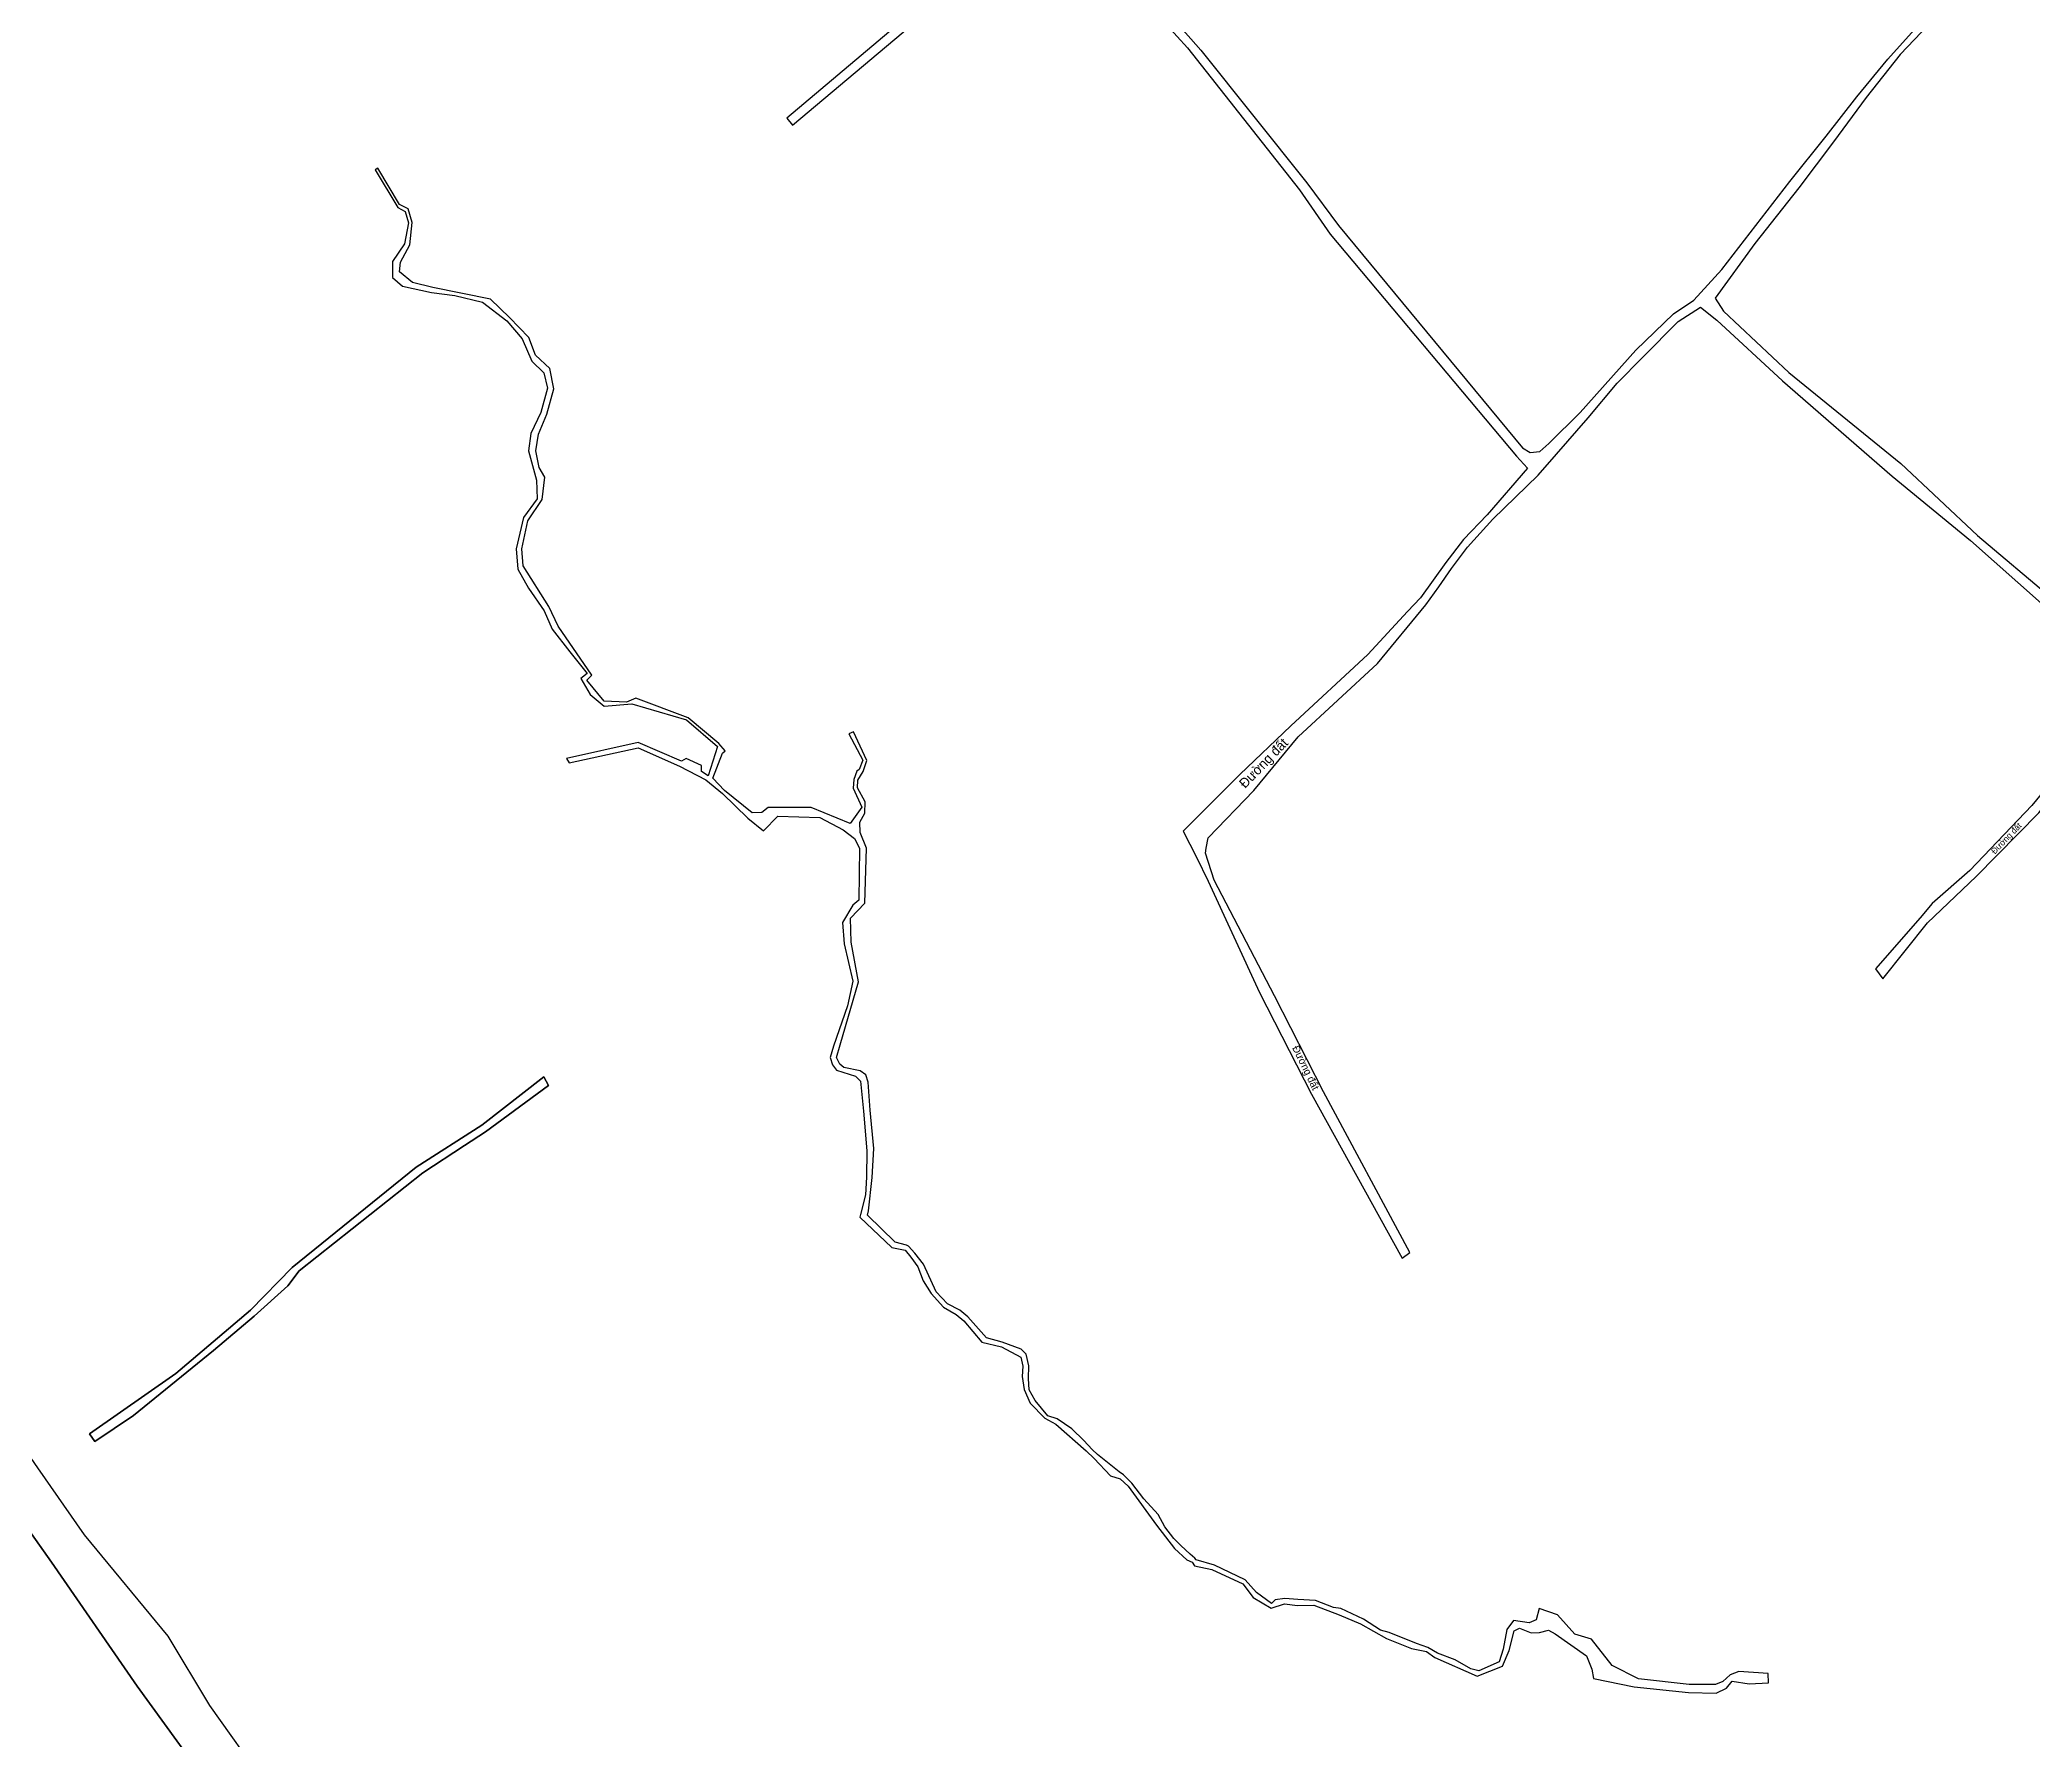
# Model space of a CAD drawing. Extents: x 548434 to 553028, y 1835329 to 1842282.
# Drawn here: x 549302 to 549990, y 1841110 to 1841696 of the extents above; entities that cross this region are included whole.
import ezdxf

# ---------------------------------------------------------------- set-up
doc = ezdxf.new("R2010")
doc.units = 0
doc.layers.add('Level 30', color=7, linetype='Continuous')
doc.layers.add('Level 5', color=7, linetype='Continuous')

msp = doc.modelspace()

# ---------------------------------------------------------------- linework, layer by layer
at = {"layer": 'Level 30'}
for points in [[(549988.07, 1841737.03), (549944.1, 1841690.81), (549932.38, 1841675.97), (549921.06, 1841660.77), (549909.08, 1841644.9), (549893.97, 1841625.63), (549880.29, 1841606.79), (549883.07, 1841602.26), (549905.64, 1841581.12), (549944.28, 1841549.76), (549970.79, 1841524.95), (550022.02, 1841481.67), (550023.25, 1841480.57)], [(549669.65, 1841724.5), (549698.15, 1841693.16), (549736.87, 1841644.21)], [(549669.65, 1841724.5), (549698.15, 1841693.16), (549736.87, 1841644.21), (549747.36, 1841628.81), (549811.68, 1841552.23), (549815.51, 1841548.1), (549801.58, 1841532.05), (549793.41, 1841523.54), (549787.37, 1841515.58), (549778.56, 1841503.36), (549774.09, 1841498.74), (549760.41, 1841483.89), (549733.84, 1841459.28), (549716.3, 1841442.44), (549696.74, 1841422.98), (549701.29, 1841413.96), (549705.27, 1841405.67), (549723.06, 1841367.32), (549740.97, 1841332.16), (549772.3, 1841275.61), (549774.92, 1841277.55), (549745.16, 1841332.96), (549728.17, 1841366.1), (549707.4, 1841406.08), (549704.44, 1841415.33), (549704.65, 1841417.06), (549705.34, 1841420.62), (549721.08, 1841436.93), (549736.4, 1841455.49), (549763.77, 1841480.73), (549780.39, 1841500.99), (549784.95, 1841507.18), (549789.33, 1841513.52), (549794.82, 1841520.87), (549803.54, 1841530.59), (549819.16, 1841545.68), (549825.49, 1841553.02), (549836.39, 1841565.49), (549846.49, 1841577.46), (549855.33, 1841586.48), (549867.49, 1841598.71), (549875.19, 1841603.64), (549880.78, 1841599.14), (549903.43, 1841578.24), (549941.26, 1841545.37), (549968.36, 1841523.18), (550017.38, 1841479.78)], [(549675.92, 1841722.9), (549702.77, 1841692.28), (549739.33, 1841646.58), (549750.33, 1841631.86), (549813.78, 1841555.14), (549816.45, 1841553.58), (549819.78, 1841553.89), (549822.85, 1841556.65), (549833.72, 1841567.36), (549852.9, 1841588.85), (549865.89, 1841601.34), (549872.94, 1841606.12), (549882.51, 1841616.63), (549905.97, 1841647), (549918.5, 1841662.64), (549929.11, 1841676.23), (549939.78, 1841689.19), (549950.08, 1841700.57)], [(549603.22, 1841705.31), (549559.9516, 1841668.8913), (549561.97, 1841666.46), (549605.14, 1841702.82)], [(549603.22, 1841705.31), (549559.9516, 1841668.8913), (549561.97, 1841666.46), (549605.14, 1841702.82)], [(549373.5, 1841076.01), (549335.81, 1841128.05), (549306.26, 1841170.81), (549290.2562, 1841193.3895), (549287.0119, 1841197.9668), (549270.97, 1841220.6), (549234.48, 1841268.48), (549234.5, 1841268.49), (549212.36, 1841301.58), (549188.96, 1841333.97), (549170.1582, 1841357.8449), (549167.1353, 1841361.6834), (549162.09, 1841368.09), (549135.01, 1841405.98), (549105.64, 1841446.41), (549081.37, 1841478.16), (549051.4123, 1841515.6521), (549046.7111, 1841521.5357), (549046.38, 1841521.95), (549006.75, 1841568.1), (548970.73, 1841610.9), (548934.1616, 1841661.127), (548931.4389, 1841664.8667)], [(549586.21, 1841447.42), (549584.91, 1841444.21), (549584.12, 1841443.6), (549583.03, 1841440.72), (549582.83, 1841437.78), (549585.87, 1841431.16), (549581.85, 1841425.55), (549568.34, 1841431.07), (549553.51, 1841431.06), (549551.31, 1841429.36), (549548.05, 1841429.3), (549538.43, 1841437.01), (549534.43, 1841441.24), (549537.71, 1841449.86), (549538.67, 1841450.69), (549536.55, 1841453.12), (549525.9, 1841462.08), (549507.81, 1841468.84), (549504.63, 1841467.43), (549496.96, 1841467.75), (549490.96, 1841475), (549492.72, 1841476.71), (549481.06, 1841493.69), (549477.89, 1841500.37), (549468.99, 1841514.44), (549468.53, 1841520.3), (549470.6, 1841529.98), (549475.53, 1841537.3), (549476.42, 1841545), (549474.55, 1841548.42), (549473.33, 1841554.11), (549474.29, 1841559.88), (549477.19, 1841566.77), (549479.55, 1841575.46), (549478.23, 1841582.52), (549473.23, 1841587.13), (549470.92, 1841593.26), (549464.33, 1841600.08), (549457.66, 1841606.49), (549437.83, 1841610.52), (549430.83, 1841612.14), (549426.34, 1841615.87), (549426.62, 1841619.16), (549429.89, 1841625.23), (549430.66, 1841632.859), (549429.304, 1841637.547), (549426.365, 1841639.128), (549418.84, 1841651.59), (549417.95, 1841651.05), (549425.79, 1841638.06), (549428.28, 1841636.72), (549429.42, 1841632.78), (549428.08, 1841625.48), (549423.87, 1841619.41), (549423.96, 1841613.95), (549427.3, 1841610.91), (549437.39, 1841608.77), (549445.41, 1841607.74), (549454.94, 1841605.42), (549463.33, 1841598.97), (549468.68, 1841592.79), (549471.95, 1841585.11), (549476.11, 1841581.02), (549477.34, 1841575.78), (549475.14, 1841567.33), (549471.64, 1841560.06), (549470.86, 1841554.07), (549473.63, 1841544.06), (549473.78, 1841537.57), (549469.06, 1841531.08), (549466.63, 1841520.34), (549467.1, 1841513.36), (549470.88, 1841506.78), (549476.26, 1841498.98), (549478.99, 1841492.65), (549485.09, 1841484.78), (549491.06, 1841477.28), (549488.9, 1841475.59), (549492.1, 1841470.12), (549496.91, 1841466.08), (549506.45, 1841466.87), (549525.29, 1841461.37), (549536.06, 1841452.1), (549532.81, 1841441.97), (549530.53, 1841443.48), (549530.49, 1841445.62), (549525.17, 1841447.96), (549523.58, 1841447.07), (549508.72, 1841453.52), (549483.99, 1841447.94), (549484.83, 1841446.46), (549508.69, 1841451.71), (549522.92, 1841445.4), (549532.01, 1841440.63), (549537.76, 1841435.87), (549546.54, 1841427.36), (549551.88, 1841423.04), (549556.84, 1841428.13), (549571.3, 1841427.7), (549579.42, 1841423.37), (549583.34, 1841420.38)], [(549736.87, 1841644.21), (549747.36, 1841628.81), (549811.68, 1841552.23), (549815.51, 1841548.1), (549801.58, 1841532.05), (549793.41, 1841523.54), (549787.37, 1841515.58), (549778.56, 1841503.36), (549774.09, 1841498.74), (549760.41, 1841483.89), (549733.84, 1841459.28), (549716.3, 1841442.44), (549696.74, 1841422.98), (549701.29, 1841413.96), (549705.27, 1841405.67), (549723.06, 1841367.32), (549740.97, 1841332.16), (549772.3, 1841275.61), (549774.92, 1841277.55), (549745.16, 1841332.96), (549728.17, 1841366.1), (549707.4, 1841406.08), (549704.44, 1841415.33), (549704.65, 1841417.06), (549705.34, 1841420.62), (549721.08, 1841436.93), (549736.4, 1841455.49), (549763.77, 1841480.73), (549780.39, 1841500.99), (549784.95, 1841507.18), (549789.33, 1841513.52), (549794.82, 1841520.87), (549803.54, 1841530.59), (549819.16, 1841545.68), (549825.49, 1841553.02), (549836.39, 1841565.49), (549846.49, 1841577.46), (549855.33, 1841586.48), (549867.49, 1841598.71), (549875.19, 1841603.64), (549880.78, 1841599.14), (549903.43, 1841578.24), (549941.26, 1841545.37), (549968.36, 1841523.18), (550017.38, 1841479.78)], [(550023.07, 1841473.82), (550020.99, 1841469.48), (550010.98, 1841456.32), (549999.09, 1841443.39), (549989.53, 1841431.74), (549968.1, 1841409.33), (549955.15, 1841397.92), (549950.95, 1841393.04), (549935.54, 1841375.41), (549938.11, 1841372.04), (549953.46, 1841391.31), (549970.28, 1841407.27), (549991.87, 1841429.28), (550001.13, 1841441.45), (550011.95, 1841452.68), (550023.26, 1841467.34), (550026.23, 1841471.07)], [(549891.95, 1841128.75), (549898.68, 1841129.12), (549898.5, 1841132.32), (549888.39, 1841133), (549885.37, 1841131.87), (549882.9, 1841129.57), (549880.42, 1841128.61), (549871.33, 1841128.61), (549853.8, 1841130.48), (549844.71, 1841135.1), (549837.57, 1841144.19), (549831.83, 1841145.91), (549825.83, 1841152.6), (549819.56, 1841154.82), (549818.52, 1841150.91), (549816.03, 1841149.87), (549810.7, 1841150.68), (549808.33, 1841147.55), (549807.06, 1841140.74), (549805.74, 1841136.39), (549798.76, 1841133.31), (549795.95, 1841133.99), (549790.56, 1841137.03), (549784.43, 1841139.33), (549781.09, 1841141.34), (549777.25, 1841142.75), (549767.82, 1841146.46), (549764.73, 1841147.33), (549758.92, 1841151.07), (549751.13, 1841154.79), (549748.54, 1841155.18), (549742.35, 1841157.54), (549736.27, 1841157.84), (549731.82, 1841158.2), (549728.45, 1841157.79), (549727.18, 1841156.48), (549722.02, 1841160.26), (549718.11, 1841164.73), (549707.48, 1841169.73), (549701.17, 1841171.55), (549700.74, 1841172.19), (549699.15, 1841173.49), (549695.87, 1841176.56), (549693.46, 1841178.9), (549690.4, 1841183.01), (549688.09, 1841187.18), (549683.12, 1841192.62), (549679.03, 1841197.97), (549676.12, 1841200.84), (549674.63, 1841201.94), (549667.12, 1841207.92), (549665.28, 1841209.65), (549662.38, 1841212.78), (549658.3, 1841216.71), (549653.26, 1841220.2), (549650.01, 1841221.2), (549645.58, 1841226.49), (549643.56, 1841230.27), (549643.3, 1841234.15), (549643.43, 1841238.48), (549642.5, 1841242.51), (549640.75, 1841244.21), (549634.23, 1841246.71), (549628.82, 1841248.13), (549622.45, 1841255.38), (549619.65, 1841257.69), (549615.42, 1841259.85), (549611.5, 1841264.06), (549607.12, 1841273.62), (549604.12, 1841277.4), (549601.9, 1841279.78), (549601.28, 1841280.07), (549597.29, 1841281.13), (549587.82, 1841290.44), (549588.16, 1841291.97), (549589.39, 1841303.48), (549589.93, 1841313.52), (549588.74, 1841326.65), (549588, 1841336.36), (549587.26, 1841338.86), (549585.23, 1841340.24), (549579.68, 1841341.45), (549578.29, 1841342.54), (549577.13, 1841344.91), (549578.34, 1841349.28), (549584.7, 1841370.98), (549582.21, 1841384.64), (549581.98, 1841392.94), (549586.87, 1841398.14), (549587.41, 1841417.01), (549585.31, 1841422.46), (549585.15, 1841426), (549586.89, 1841429.15), (549586.96, 1841433), (549584.39, 1841437.93), (549584.45, 1841440.5), (549586.32, 1841443.48), (549587.54, 1841447.28), (549582.91, 1841457.14), (549581.31, 1841456.56), (549586.21, 1841447.42)], [(549999.09, 1841443.39), (549989.53, 1841431.74), (549968.1, 1841409.33), (549955.15, 1841397.92), (549950.95, 1841393.04), (549935.54, 1841375.41), (549938.11, 1841372.04), (549953.46, 1841391.31), (549970.28, 1841407.27), (549991.87, 1841429.28)], [(549583.34, 1841420.38), (549585.06, 1841417.04), (549584.82, 1841399.11), (549582.7, 1841397.43), (549579.18, 1841391.42), (549579.72, 1841384.12), (549582.77, 1841371.18), (549580.9, 1841362.69), (549576.11, 1841348.77), (549574.87, 1841344.81), (549575.68, 1841342.28), (549577.13, 1841340.53), (549583.66, 1841338.37), (549585.32, 1841336.72), (549586.39, 1841326.35), (549587.56, 1841312.64), (549587.49, 1841303.6), (549587.06, 1841297.46), (549585.43, 1841290.67), (549585.12, 1841289.75), (549596.22, 1841279.32), (549600.83, 1841278.43), (549602.72, 1841276.01), (549605.18, 1841272.66), (549607.03, 1841267.79), (549609.75, 1841263.4), (549614, 1841258.76), (549618.42, 1841256.17), (549621, 1841254.07), (549627.22, 1841246.7), (549633.99, 1841245.1), (549640.73, 1841241.49), (549641.38, 1841238.42), (549641.13, 1841234.77), (549641.8, 1841230.31), (549643.87, 1841225.59), (549648.96, 1841220.39), (549652.73, 1841218.43), (549663.29, 1841209.12), (549666.04, 1841206.53), (549671.62, 1841200.51), (549674.98, 1841199.52), (549677.77, 1841196.96), (549687.51, 1841183.57), (549693.69, 1841175.43), (549697.97, 1841171.55), (549699.77, 1841170.81), (549700.6, 1841169.53), (549706.63, 1841168.24), (549717.33, 1841163.24), (549720.86, 1841158.56), (549727.06, 1841154.91), (549731.7, 1841156.38), (549736.09, 1841155.79), (549741.82, 1841155.91), (549750.55, 1841152.65), (549757.89, 1841149.47), (549766.88, 1841144.39), (549775.45, 1841140.99), (549780.68, 1841139.94), (549783.51, 1841137.9), (549798.1, 1841131.46), (549806.88, 1841134.92), (549809.14, 1841140.28), (549810.85, 1841147.09), (549812.76, 1841148.04), (549816.77, 1841146.43), (549819.68, 1841146.5), (549822.74, 1841147.3), (549824.99, 1841146.06), (549835.86, 1841138.5), (549837.75, 1841133.87), (549838.26, 1841130.62), (549852.26, 1841127.73), (549871.08, 1841125.82), (549880.64, 1841125.55), (549884.15, 1841127.29), (549886.11, 1841129.77), (549891.95, 1841128.75)], [(549187.6704, 1841360.3578), (549209.07, 1841329.57), (549235.24, 1841297.09), (549252.95, 1841272.88), (549279.39, 1841235.2), (549301.38, 1841203.26), (549317.57, 1841180.2), (549346.39, 1841145.19), (549360.8, 1841121.36), (549398.77, 1841067.96), (549434.55, 1841016.72), (549487.98, 1840943.83), (549493.26, 1840936.78), (549497.13, 1840931.39), (549508.39, 1840916.08), (549558.64, 1840850.08), (549590.49, 1840810), (549641.64, 1840748.24), (549643.73, 1840750), (549646.96, 1840746.18), (549644.94, 1840744.38), (549669.5053, 1840714.8762)], [(549477.76, 1841335.18), (549456, 1841319.22), (549448.71, 1841314.54), (549434.37, 1841305.02), (549391.72, 1841271.28), (549387.78, 1841266.09), (549376.14, 1841255.68), (549362.17, 1841243.75), (549334.55, 1841221.38), (549321.21, 1841212.42), (549319.4, 1841215.06), (549349.1, 1841235.84), (549374.86, 1841257.68), (549389.31, 1841272.46), (549432.05, 1841307.08), (549454.69, 1841321.51), (549476.09, 1841338.2), (549477.76, 1841335.18)], [(549290.2562, 1841193.3895), (549306.26, 1841170.81), (549335.81, 1841128.05), (549373.5, 1841076.01), (549402.9103, 1841036.0562)]]:
    msp.add_lwpolyline(points, dxfattribs=at)
msp.add_lwpolyline([(549477.76, 1841335.18), (549476.09, 1841338.2), (549454.69, 1841321.51), (549432.05, 1841307.08), (549389.31, 1841272.46), (549374.86, 1841257.68), (549349.1, 1841235.84), (549319.4, 1841215.06), (549321.21, 1841212.42), (549334.55, 1841221.38), (549362.17, 1841243.75), (549376.14, 1841255.68), (549387.78, 1841266.09), (549391.72, 1841271.28), (549434.37, 1841305.02), (549448.71, 1841314.54), (549456, 1841319.22)], close=True, dxfattribs=at)

# ---------------------------------------------------------------- texts
at = {"layer": 'Level 5'}
for height, rotation, p in [(3.35338, 45.8480944, (549718.065, 1841437.496)), (2.10739, 45.8480944, (549976.733, 1841414.855)), (2.55844, 295.9330972, (549734.242, 1841348.185))]:
    msp.add_text('Đường đất', height=height, rotation=rotation, dxfattribs=at).set_placement(p)

doc.saveas('drawing.dxf')
